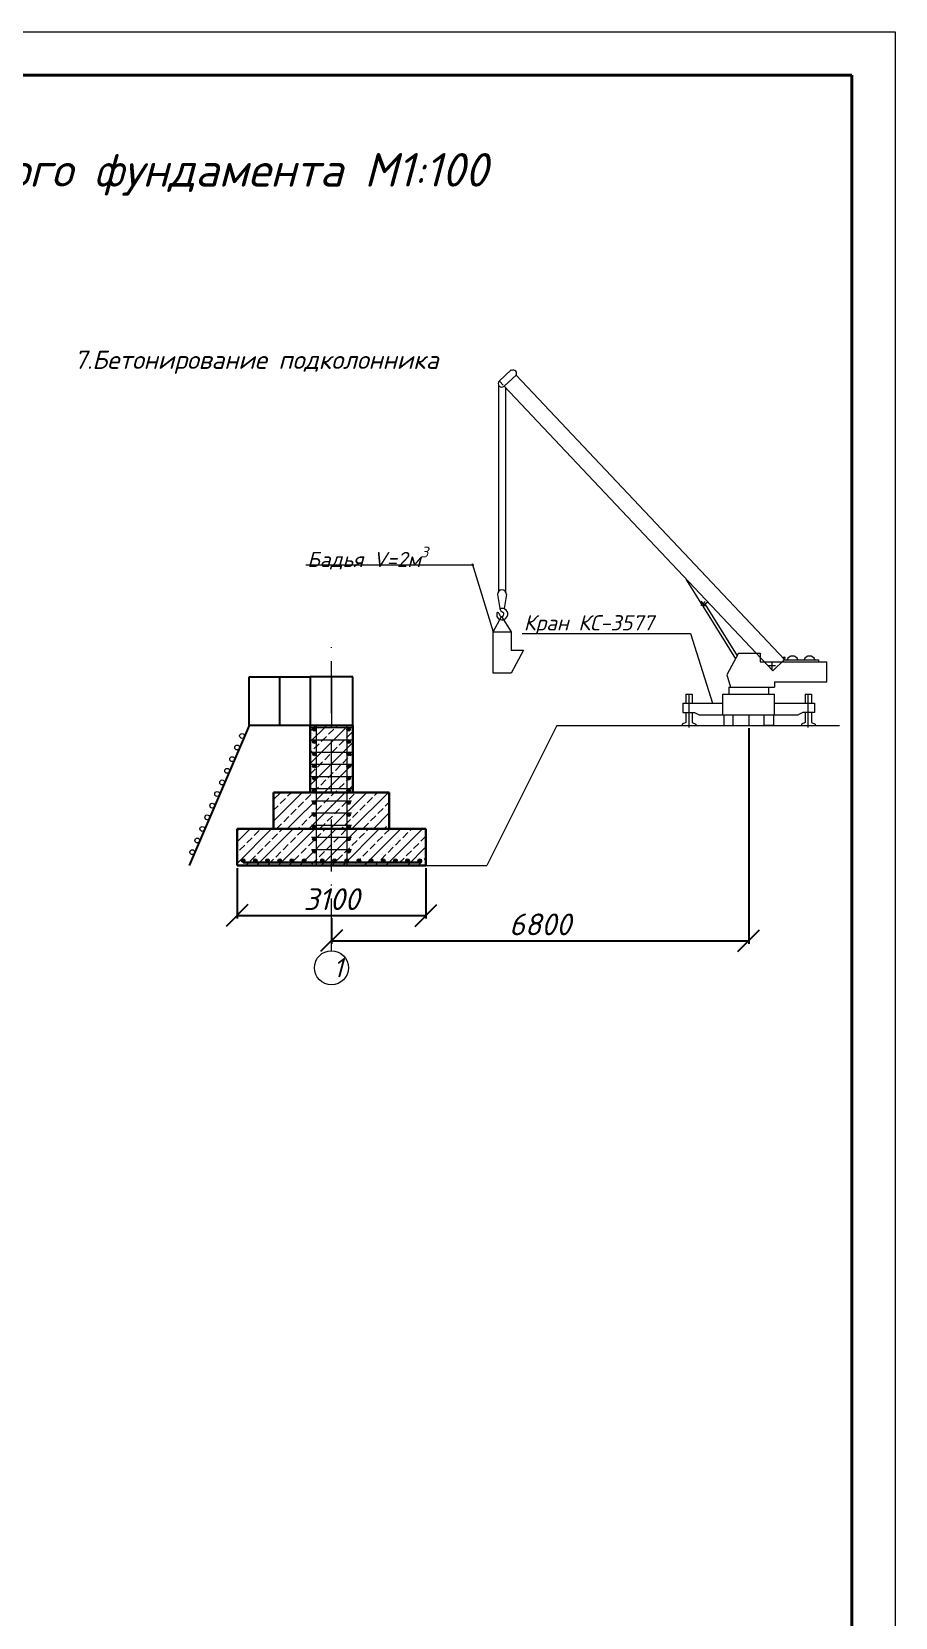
# Model space of a CAD drawing. Header units: millimetres. Extents: x 1422334 to 1587362, y 445536 to 446570.
# Drawn here: x 1586286.6 to 1586385.8, y 446387.5 to 446569.7 of the extents above; entities that cross this region are included whole.
import ezdxf

# ---------------------------------------------------------------- set-up
doc = ezdxf.new("R2010")
doc.units = ezdxf.units.MM
doc.header["$LTSCALE"] = 50
doc.linetypes.add('ACAD_ISO10W100', pattern=[18, 12, -3, 0, -3])
doc.layers.get('0').update_dxf_attribs({"lineweight": 13})
for name, color, linetype, lineweight in [('Risunochki', 7, 'Continuous', 13), ('text', 7, 'Continuous', 13), ('оси траншей размеры', 7, 'Continuous', 13), ('Слой 0.13', 7, 'Continuous', 9), ('экскаватор', 7, 'Continuous', 13)]:
    doc.layers.add(name, color=color, linetype=linetype, lineweight=lineweight)
doc.styles.get("Standard").update_dxf_attribs({"font": 'isocpeui.ttf'})
doc.dimstyles.new('200', dxfattribs={"dimtxt": 2.5, "dimasz": 2.5, "dimexe": 0.3445, "dimexo": 0.3, "dimtad": 1, "dimlfac": 500, "dimtxsty": 'Standard', "dimblk": 'OBLIQUE', "dimcen": 2.5, "dimadec": 0, "dimazin": 0, "dimtfac": 1, "dimtmove": 0, "dimatfit": 3, "dimfxl": 1, "dimarcsym": 0})

# ---------------------------------------------------------------- blocks, each defined once
blk = doc.blocks.new('_Oblique')
at = {"color": 0, "linetype": 'ByBlock', "lineweight": -2}
blk.add_line((-0.5, -0.5), (0.5, 0.5), dxfattribs=at)
blk = doc.blocks.new('*D2198')
at = {"layer": 'Defpoints', "color": 0, "ltscale": 10000, "transparency": 16777216}
for p in [(1586310.19, 446473.88), (1586331.89, 446473.88), (1586331.89, 446468.13)]:
    blk.add_point(p, dxfattribs=at)
at = {"layer": 'Risunochki', "color": 0, "lineweight": -2, "ltscale": 10000, "transparency": 16777216}
for p, q in [((1586310.19, 446473.58), (1586310.19, 446467.79)), ((1586331.89, 446473.58), (1586331.89, 446467.79)), ((1586310.19, 446468.13), (1586331.89, 446468.13))]:
    blk.add_line(p, q, dxfattribs=at)
at = {"layer": 'Risunochki', "color": 0, "lineweight": -2, "ltscale": 10000, "transparency": 16777216, "xscale": 2.5, "yscale": 2.5, "zscale": 2.5, "rotation": 180}
blk.add_blockref('_Oblique', (1586310.19, 446468.13), dxfattribs=at)
at = {"layer": 'Risunochki', "color": 0, "lineweight": -2, "ltscale": 10000, "transparency": 16777216, "xscale": 2.5, "yscale": 2.5, "zscale": 2.5}
blk.add_blockref('_Oblique', (1586331.89, 446468.13), dxfattribs=at)
at = {"layer": 'Risunochki', "color": 0, "ltscale": 10000, "transparency": 16777216, "insert": (1586321.04, 446470.01), "char_height": 2.5, "attachment_point": 5}
blk.add_mtext('3100', dxfattribs=at)
blk = doc.blocks.new('*D2199')
at = {"layer": 'Defpoints', "color": 0, "ltscale": 10000, "transparency": 16777216}
for p in [(1586368.99, 446489.98), (1586321.04, 446468.13), (1586368.99, 446465.23)]:
    blk.add_point(p, dxfattribs=at)
at = {"layer": 'Risunochki', "color": 0, "lineweight": -2, "ltscale": 10000, "transparency": 16777216}
for p, q in [((1586368.99, 446489.68), (1586368.99, 446464.89)), ((1586321.04, 446467.83), (1586321.04, 446464.89)), ((1586321.04, 446465.23), (1586368.99, 446465.23))]:
    blk.add_line(p, q, dxfattribs=at)
at = {"layer": 'Risunochki', "color": 0, "lineweight": -2, "ltscale": 10000, "transparency": 16777216, "xscale": 2.5, "yscale": 2.5, "zscale": 2.5, "rotation": 180}
blk.add_blockref('_Oblique', (1586321.04, 446465.23), dxfattribs=at)
at = {"layer": 'Risunochki', "color": 0, "lineweight": -2, "ltscale": 10000, "transparency": 16777216, "xscale": 2.5, "yscale": 2.5, "zscale": 2.5}
blk.add_blockref('_Oblique', (1586368.99, 446465.23), dxfattribs=at)
at = {"layer": 'Risunochki', "color": 0, "ltscale": 10000, "transparency": 16777216, "insert": (1586345.01, 446467.11), "char_height": 2.5, "attachment_point": 5}
blk.add_mtext('6800', dxfattribs=at)

msp = doc.modelspace()

# ---------------------------------------------------------------- hatches: boundary and pattern name
at = {"layer": 'Risunochki', "ltscale": 10000}
h = msp.add_hatch(dxfattribs=at)
h.set_pattern_fill('JIS_STN_2.5', color=250, scale=0.7)
h.set_pattern_definition([(45, (1586247.7426, 446439.5093), (-1.237437, 1.237437), []), (45, (1586248.9781, 446439.5093), (-1.237437, 1.237437), [0.84, -0.35])])
h.paths.add_polyline_path([(1586318.585472, 446482.281293), (1586318.585472, 446489.981293), (1586323.485472, 446489.981293), (1586323.485472, 446482.281293)])
h = msp.add_hatch(color=250, dxfattribs=at)
h.dxf.hatch_style = 1
h.paths.add_polyline_path([(1586318.865472, 446489.511605, 1), (1586319.285472, 446489.511605, 1)])
h = msp.add_hatch(color=250, dxfattribs=at)
h.dxf.hatch_style = 1
h.paths.add_polyline_path([(1586322.785472, 446489.511605, 1), (1586323.205472, 446489.511605, 1)])
h = msp.add_hatch(color=250, dxfattribs=at)
h.dxf.hatch_style = 1
h.paths.add_polyline_path([(1586318.865472, 446488.111605, 1), (1586319.285472, 446488.111605, 1)])
h = msp.add_hatch(color=250, dxfattribs=at)
h.dxf.hatch_style = 1
h.paths.add_polyline_path([(1586322.785472, 446488.111605, 1), (1586323.205472, 446488.111605, 1)])
h = msp.add_hatch(color=250, dxfattribs=at)
h.dxf.hatch_style = 1
h.paths.add_polyline_path([(1586318.865472, 446486.711605, 1), (1586319.285472, 446486.711605, 1)])
h = msp.add_hatch(color=250, dxfattribs=at)
h.dxf.hatch_style = 1
h.paths.add_polyline_path([(1586318.865472, 446485.311605, 1), (1586319.285472, 446485.311605, 1)])
h = msp.add_hatch(color=250, dxfattribs=at)
h.dxf.hatch_style = 1
h.paths.add_polyline_path([(1586322.785472, 446486.711605, 1), (1586323.205472, 446486.711605, 1)])
h = msp.add_hatch(color=250, dxfattribs=at)
h.dxf.hatch_style = 1
h.paths.add_polyline_path([(1586322.785472, 446485.311605, 1), (1586323.205472, 446485.311605, 1)])
h = msp.add_hatch(color=250, dxfattribs=at)
h.dxf.hatch_style = 1
h.paths.add_polyline_path([(1586318.865472, 446483.911605, 1), (1586319.285472, 446483.911605, 1)])
h = msp.add_hatch(color=250, dxfattribs=at)
h.dxf.hatch_style = 1
h.paths.add_polyline_path([(1586322.785472, 446483.911605, 1), (1586323.205472, 446483.911605, 1)])
h = msp.add_hatch(dxfattribs=at)
h.set_pattern_fill('JIS_STN_2.5', color=250, scale=0.7)
h.set_pattern_definition([(45, (1586297.7249, 446360.8593), (-1.237437, 1.237437), []), (45, (1586298.9604, 446360.8593), (-1.237437, 1.237437), [0.84, -0.35])])
h.paths.add_polyline_path([(1586314.385472, 446482.281293), (1586327.685472, 446482.281293), (1586327.685472, 446478.081293), (1586314.385472, 446478.081293)])
h = msp.add_hatch(color=250, dxfattribs=at)
h.dxf.hatch_style = 1
h.paths.add_polyline_path([(1586318.865472, 446482.511605, 1), (1586319.285472, 446482.511605, 1)])
h = msp.add_hatch(color=250, dxfattribs=at)
h.dxf.hatch_style = 1
h.paths.add_polyline_path([(1586322.785472, 446482.511605, 1), (1586323.205472, 446482.511605, 1)])
h = msp.add_hatch(color=250, dxfattribs=at)
h.dxf.hatch_style = 1
h.paths.add_polyline_path([(1586318.865472, 446481.111605, 1), (1586319.285472, 446481.111605, 1)])
h = msp.add_hatch(color=250, dxfattribs=at)
h.dxf.hatch_style = 1
h.paths.add_polyline_path([(1586322.785472, 446481.111605, 1), (1586323.205472, 446481.111605, 1)])
h = msp.add_hatch(color=250, dxfattribs=at)
h.dxf.hatch_style = 1
h.paths.add_polyline_path([(1586318.865472, 446479.711605, 1), (1586319.285472, 446479.711605, 1)])
h = msp.add_hatch(color=250, dxfattribs=at)
h.dxf.hatch_style = 1
h.paths.add_polyline_path([(1586318.865472, 446478.311605, 1), (1586319.285472, 446478.311605, 1)])
h = msp.add_hatch(color=250, dxfattribs=at)
h.dxf.hatch_style = 1
h.paths.add_polyline_path([(1586322.785472, 446479.711605, 1), (1586323.205472, 446479.711605, 1)])
h = msp.add_hatch(color=250, dxfattribs=at)
h.dxf.hatch_style = 1
h.paths.add_polyline_path([(1586322.785472, 446478.311605, 1), (1586323.205472, 446478.311605, 1)])
at = {"layer": 'Risunochki', "lineweight": 20, "ltscale": 10000}
h = msp.add_hatch(dxfattribs=at)
h.set_pattern_fill('JIS_STN_2.5', color=250, scale=0.7)
h.set_pattern_definition([(45, (476284.656, 134607.7323), (-1.237436867, 1.237436867), []), (45, (476285.8915, 134607.7323), (-1.237436867, 1.237436867), [0.84, -0.35])])
h.paths.add_polyline_path([(1586310.185472, 446478.081293), (1586310.185472, 446473.881293), (1586331.885472, 446473.881293), (1586331.885472, 446478.081293)])
at = {"layer": 'Risunochki', "ltscale": 10000}
h = msp.add_hatch(color=250, dxfattribs=at)
h.dxf.hatch_style = 1
h.paths.add_polyline_path([(1586318.865472, 446476.911605, 1), (1586319.285472, 446476.911605, 1)])
h = msp.add_hatch(color=250, dxfattribs=at)
h.dxf.hatch_style = 1
h.paths.add_polyline_path([(1586322.785472, 446476.911605, 1), (1586323.205472, 446476.911605, 1)])
h = msp.add_hatch(color=250, dxfattribs=at)
h.dxf.hatch_style = 1
h.paths.add_polyline_path([(1586310.675472, 446474.441293, 1), (1586311.095472, 446474.441293, 1)])
h = msp.add_hatch(color=250, dxfattribs=at)
h.dxf.hatch_style = 1
h.paths.add_polyline_path([(1586312.075472, 446474.441293, 1), (1586312.495472, 446474.441293, 1)])
h = msp.add_hatch(color=250, dxfattribs=at)
h.dxf.hatch_style = 1
h.paths.add_polyline_path([(1586313.475472, 446474.441293, 1), (1586313.895472, 446474.441293, 1)])
h = msp.add_hatch(color=250, dxfattribs=at)
h.dxf.hatch_style = 1
h.paths.add_polyline_path([(1586314.875472, 446474.441293, 1), (1586315.295472, 446474.441293, 1)])
h = msp.add_hatch(color=250, dxfattribs=at)
h.dxf.hatch_style = 1
h.paths.add_polyline_path([(1586316.275472, 446474.441293, 1), (1586316.695472, 446474.441293, 1)])
h = msp.add_hatch(color=250, dxfattribs=at)
h.dxf.hatch_style = 1
h.paths.add_polyline_path([(1586317.675472, 446474.441293, 1), (1586318.095472, 446474.441293, 1)])
h = msp.add_hatch(color=250, dxfattribs=at)
h.dxf.hatch_style = 1
h.paths.add_polyline_path([(1586318.865472, 446475.511605, 1), (1586319.285472, 446475.511605, 1)])
h = msp.add_hatch(color=250, dxfattribs=at)
h.dxf.hatch_style = 1
h.paths.add_polyline_path([(1586319.775472, 446474.441293, 1), (1586320.195472, 446474.441293, 1)])
h = msp.add_hatch(color=250, dxfattribs=at)
h.dxf.hatch_style = 1
h.paths.add_polyline_path([(1586321.175472, 446474.441293, 1), (1586321.595472, 446474.441293, 1)])
h = msp.add_hatch(color=250, dxfattribs=at)
h.dxf.hatch_style = 1
h.paths.add_polyline_path([(1586322.575472, 446474.441293, 1), (1586322.995472, 446474.441293, 1)])
h = msp.add_hatch(color=250, dxfattribs=at)
h.dxf.hatch_style = 1
h.paths.add_polyline_path([(1586322.785472, 446475.511605, 1), (1586323.205472, 446475.511605, 1)])
h = msp.add_hatch(color=250, dxfattribs=at)
h.dxf.hatch_style = 1
h.paths.add_polyline_path([(1586323.975472, 446474.441293, 1), (1586324.395472, 446474.441293, 1)])
h = msp.add_hatch(color=250, dxfattribs=at)
h.dxf.hatch_style = 1
h.paths.add_polyline_path([(1586325.375472, 446474.441293, 1), (1586325.795472, 446474.441293, 1)])
h = msp.add_hatch(color=250, dxfattribs=at)
h.dxf.hatch_style = 1
h.paths.add_polyline_path([(1586326.775472, 446474.441293, 1), (1586327.195472, 446474.441293, 1)])
h = msp.add_hatch(color=250, dxfattribs=at)
h.dxf.hatch_style = 1
h.paths.add_polyline_path([(1586328.175472, 446474.441293, 1), (1586328.595472, 446474.441293, 1)])
h = msp.add_hatch(color=250, dxfattribs=at)
h.dxf.hatch_style = 1
h.paths.add_polyline_path([(1586329.575472, 446474.441293, 1), (1586329.995472, 446474.441293, 1)])
h = msp.add_hatch(color=250, dxfattribs=at)
h.dxf.hatch_style = 1
h.paths.add_polyline_path([(1586330.975472, 446474.441293, 1), (1586331.395472, 446474.441293, 1)])

# ---------------------------------------------------------------- linework, layer by layer
for p, q in [((1586340.317526, 446529.548662, 8264.642599), (1586341.692881, 446530.846372, 8264.642599)), ((1586340.787914, 446529.087138, 8264.642599), (1586340.403219, 446529.49485, 8264.642599)), ((1586340.878128, 446528.954517, 8264.642599), (1586342.252801, 446530.251581, 8264.642599)), ((1586341.692881, 446530.846372, 8264.642599), (1586341.778623, 446530.755499, 8264.642599)), ((1586342.253484, 446530.252226, 8264.642599), (1586373.11924, 446497.539658, 8264.642599)), ((1586340.227035, 446529.142773, 8264.642599), (1586340.227035, 446505.370877, 8264.642599)), ((1586340.878811, 446528.955162, 8264.642599), (1586371.744568, 446496.242594, 8264.642599)), ((1586341.043909, 446528.780186, 8264.642599), (1586341.043909, 446505.370877, 8264.642599)), ((1586361.782867, 446506.80034, 8264.642599), (1586363.67819, 446503.738618, 8264.642599)), ((1586340.103909, 446505.030674, 8264.642599), (1586340.375597, 446503.435987, 8264.642599)), ((1586341.167034, 446505.030674, 8264.642599), (1586340.895347, 446503.435987, 8264.642599)), ((1586363.475471, 446504.246542, 8264.642599), (1586363.989527, 446503.701729, 8264.642599)), ((1586363.488217, 446503.751692, 8264.642599), (1586363.978335, 446504.21414, 8264.642599)), ((1586364.305393, 446504.126881, 8264.642599), (1586363.67819, 446503.738618, 8264.642599)), ((1586363.98979, 446503.87462, 8264.642599), (1586363.703651, 446503.697489, 8264.642599)), ((1586363.703651, 446503.697489, 8264.642599), (1586367.462556, 446497.625321, 8264.642599)), ((1586363.98979, 446503.87462, 8264.642599), (1586367.647784, 446497.965465, 8264.642599)), ((1586339.603747, 446500.746946, 8264.642599), (1586340.592911, 446502.512572, 8264.642599)), ((1586340.895347, 446503.435987, 8264.642599), (1586340.375597, 446503.435987, 8264.642599)), ((1586340.592911, 446502.512572, 8264.642599), (1586341.703747, 446500.746946, 8264.642599)), ((1586339.603747, 446500.746946, 8264.642599), (1586341.703747, 446500.746946, 8264.642599)), ((1586339.603747, 446496.002435, 8264.642599), (1586339.603747, 446500.746946, 8264.642599)), ((1586341.703747, 446500.746946, 8264.642599), (1586341.703747, 446498.646946, 8264.642599)), ((1586362.287973, 446500.552461, 8264.642599), (1586364.837837, 446492.523338, 8264.642599)), ((1586341.703747, 446498.646946, 8264.642599), (1586343.103747, 446498.646946, 8264.642599)), ((1586343.103747, 446498.646946, 8264.642599), (1586341.703747, 446496.002435, 8264.642599)), ((1586367.818287, 446498.278568, 8264.642599), (1586366.469117, 446495.801019, 8264.642599)), ((1586367.818287, 446498.278568, 8264.642599), (1586370.295132, 446498.278568, 8264.642599)), ((1586370.295132, 446498.278568, 8264.642599), (1586370.295132, 446497.298461, 8264.642599)), ((1586370.295132, 446497.298461, 8264.642599), (1586377.962972, 446497.298461, 8264.642599)), ((1586371.254498, 446496.863177, 8264.642599), (1586372.076231, 446496.863177, 8264.642599)), ((1586371.678722, 446496.380673, 8264.642599), (1586371.678722, 446497.298461, 8264.642599)), ((1586373.11924, 446497.539658, 8264.642599), (1586371.744568, 446496.242594, 8264.642599)), ((1586372.915551, 446497.739706, 8264.642599), (1586373.051512, 446497.867992, 8264.642599)), ((1586372.985607, 446497.50978, 8264.642599), (1586376.993939, 446497.50978, 8264.642599)), ((1586372.985607, 446497.296147, 8264.642599), (1586372.985607, 446497.50978, 8264.642599)), ((1586373.051512, 446497.867992, 8264.642599), (1586373.198223, 446497.712502, 8264.642599)), ((1586373.198223, 446497.712502, 8264.642599), (1586373.062262, 446497.584217, 8264.642599)), ((1586376.993939, 446497.50978, 8264.642599), (1586376.993939, 446497.296147, 8264.642599)), ((1586377.962972, 446494.979841, 8264.642599), (1586377.962972, 446497.298461, 8264.642599)), ((1586321.035472, 446495.581293, 8264.642599), (1586321.035472, 446489.981293, 8264.642599)), ((1586341.703747, 446496.002435, 8264.642599), (1586339.603747, 446496.002435, 8264.642599)), ((1586366.469117, 446495.801019, 8264.642599), (1586366.904151, 446494.358927, 8264.642599)), ((1586371.938597, 446494.979841, 8264.642599), (1586371.938597, 446494.358927, 8264.642599)), ((1586371.938597, 446494.979841, 8264.642599), (1586377.962972, 446494.979841, 8264.642599)), ((1586361.757604, 446493.555677, 8264.642599), (1586361.757604, 446492.523338, 8264.642599)), ((1586361.757604, 446493.555677, 8264.642599), (1586362.510839, 446493.555677, 8264.642599)), ((1586362.134222, 446489.735024, 8264.642599), (1586362.134222, 446493.555677, 8264.642599)), ((1586362.510839, 446493.555677, 8264.642599), (1586362.510839, 446492.523338, 8264.642599)), ((1586366.032347, 446493.555677, 8264.642599), (1586371.938597, 446493.555677, 8264.642599)), ((1586366.032347, 446491.193177, 8264.642599), (1586366.032347, 446493.555677, 8264.642599)), ((1586366.717472, 446494.358927, 8264.642599), (1586371.938597, 446494.358927, 8264.642599)), ((1586366.717472, 446494.358927, 8264.642599), (1586366.717472, 446493.555677, 8264.642599)), ((1586371.253472, 446494.358927, 8264.642599), (1586371.253472, 446493.555677, 8264.642599)), ((1586371.938597, 446491.193177, 8264.642599), (1586371.938597, 446493.555677, 8264.642599)), ((1586375.460104, 446493.555677, 8264.642599), (1586376.213339, 446493.555677, 8264.642599)), ((1586375.460104, 446493.555677, 8264.642599), (1586375.460104, 446492.523338, 8264.642599)), ((1586375.836722, 446489.735024, 8264.642599), (1586375.836722, 446493.555677, 8264.642599)), ((1586376.213339, 446493.555677, 8264.642599), (1586376.213339, 446492.523338, 8264.642599)), ((1586361.4342, 446492.523338, 8264.642599), (1586361.4342, 446491.467207, 8264.642599)), ((1586361.4342, 446492.523338, 8264.642599), (1586366.032347, 446492.523338, 8264.642599)), ((1586361.4342, 446491.467207, 8264.642599), (1586362.755255, 446491.467207, 8264.642599)), ((1586361.757604, 446491.467207, 8264.642599), (1586361.757604, 446490.300738, 8264.642599)), ((1586362.510839, 446491.467207, 8264.642599), (1586362.510839, 446490.300738, 8264.642599)), ((1586362.755255, 446491.467207, 8264.642599), (1586363.303683, 446491.193177, 8264.642599)), ((1586363.303683, 446491.193177, 8264.642599), (1586374.667261, 446491.193177, 8264.642599)), ((1586366.147805, 446491.193177, 8264.642599), (1586366.147805, 446489.981293, 8264.642599)), ((1586367.190839, 446489.981293, 8264.642599), (1586367.190839, 446491.193177, 8264.642599)), ((1586368.985472, 446491.193177, 8264.642599), (1586368.985472, 446489.981293, 8264.642599)), ((1586370.780104, 446489.981293, 8264.642599), (1586370.780104, 446491.193177, 8264.642599)), ((1586371.823139, 446491.193177, 8264.642599), (1586371.823139, 446489.981293, 8264.642599)), ((1586371.938597, 446492.523338, 8264.642599), (1586376.536744, 446492.523338, 8264.642599)), ((1586375.215689, 446491.467207, 8264.642599), (1586374.667261, 446491.193177, 8264.642599)), ((1586376.536744, 446491.467207, 8264.642599), (1586375.215689, 446491.467207, 8264.642599)), ((1586375.460104, 446491.467207, 8264.642599), (1586375.460104, 446490.300738, 8264.642599)), ((1586376.213339, 446491.467207, 8264.642599), (1586376.213339, 446490.300738, 8264.642599)), ((1586376.536744, 446492.523338, 8264.642599), (1586376.536744, 446491.467207, 8264.642599)), ((1586318.725472, 446489.721605, 8264.642599), (1586323.345472, 446489.721605, 8264.642599)), ((1586319.285472, 446489.981293, 8264.642599), (1586319.285472, 446473.881293, 8264.642599)), ((1586322.785472, 446489.981293, 8264.642599), (1586322.785472, 446473.881293, 8264.642599)), ((1586346.935472, 446489.981293, 8264.642599), (1586338.885472, 446473.881293, 8264.642599)), ((1586346.935472, 446489.981293, 8264.642599), (1586379.427179, 446489.981293, 8264.642599)), ((1586361.757604, 446490.300738, 8264.642599), (1586361.346632, 446490.118208, 8264.642599)), ((1586361.346632, 446490.118208, 8264.642599), (1586361.346632, 446489.918165, 8264.642599)), ((1586362.921811, 446489.918165, 8264.642599), (1586361.346632, 446489.918165, 8264.642599)), ((1586362.510839, 446490.300738, 8264.642599), (1586362.921811, 446490.118208, 8264.642599)), ((1586362.921811, 446490.118208, 8264.642599), (1586362.921811, 446489.918165, 8264.642599)), ((1586366.147805, 446489.981293, 8264.642599), (1586367.190839, 446489.981293, 8264.642599)), ((1586371.823139, 446489.981293, 8264.642599), (1586370.780104, 446489.981293, 8264.642599)), ((1586375.460104, 446490.300738, 8264.642599), (1586375.049132, 446490.118208, 8264.642599)), ((1586375.049132, 446490.118208, 8264.642599), (1586375.049132, 446489.918165, 8264.642599)), ((1586376.624311, 446489.918165, 8264.642599), (1586375.049132, 446489.918165, 8264.642599)), ((1586376.213339, 446490.300738, 8264.642599), (1586376.624311, 446490.118208, 8264.642599)), ((1586376.624311, 446490.118208, 8264.642599), (1586376.624311, 446489.918165, 8264.642599)), ((1586318.725472, 446488.321605, 8264.642599), (1586323.345472, 446488.321605, 8264.642599)), ((1586318.725472, 446486.921605, 8264.642599), (1586323.345472, 446486.921605, 8264.642599)), ((1586318.725472, 446485.521605, 8264.642599), (1586323.345472, 446485.521605, 8264.642599)), ((1586318.725472, 446484.121605, 8264.642599), (1586323.345472, 446484.121605, 8264.642599)), ((1586314.385472, 446482.281293, 8264.642599), (1586318.585472, 446482.281293, 8264.642599)), ((1586318.585472, 446482.281293, 8264.642599), (1586323.485472, 446482.281293, 8264.642599)), ((1586318.725472, 446482.721605, 8264.642599), (1586323.345472, 446482.721605, 8264.642599)), ((1586327.685472, 446482.281293, 8264.642599), (1586323.485472, 446482.281293, 8264.642599)), ((1586318.725472, 446481.321605, 8264.642599), (1586323.345472, 446481.321605, 8264.642599)), ((1586318.725472, 446479.921605, 8264.642599), (1586323.345472, 446479.921605, 8264.642599)), ((1586318.725472, 446478.521605, 8264.642599), (1586323.345472, 446478.521605, 8264.642599)), ((1586314.385472, 446478.081293, 8264.642599), (1586327.685472, 446478.081293, 8264.642599)), ((1586318.725472, 446477.121605, 8264.642599), (1586323.345472, 446477.121605, 8264.642599)), ((1586318.725472, 446475.721605, 8264.642599), (1586323.345472, 446475.721605, 8264.642599)), ((1586331.885472, 446473.881293, 8264.642599), (1586338.885472, 446473.881293, 8264.642599))]:
    msp.add_line(p, q, dxfattribs=at)
at = {"layer": 'Risunochki', "linetype": 'ACAD_ISO10W100', "ltscale": 0.01}
msp.add_line((1586321.035472, 446464.081293, 8264.642599), (1586321.035472, 446499.081293, 8264.642599), dxfattribs=at)
at = {"layer": 'Risunochki', "lineweight": 25, "ltscale": 10000}
for p, q in [((1586311.585472, 446489.981293, 8264.642599), (1586311.585472, 446495.581293, 8264.642599)), ((1586311.585472, 446495.581293, 8264.642599), (1586318.585472, 446495.581293, 8264.642599)), ((1586315.085472, 446489.981293, 8264.642599), (1586315.085472, 446495.581293, 8264.642599)), ((1586323.485472, 446495.581293, 8264.642599), (1586318.585472, 446495.581293, 8264.642599)), ((1586318.585472, 446495.581293, 8264.642599), (1586318.585472, 446489.981293, 8264.642599)), ((1586323.485472, 446489.981293, 8264.642599), (1586323.485472, 446495.581293, 8264.642599)), ((1586311.585472, 446489.981293, 8264.642599), (1586304.698446, 446473.881293, 8264.642599)), ((1586318.585472, 446489.981293, 8264.642599), (1586311.585472, 446489.981293, 8264.642599))]:
    msp.add_line(p, q, dxfattribs=at)
at = {"layer": 'Risunochki', "lineweight": 30, "ltscale": 10000}
for p, q in [((1586318.585472, 446482.281293, 8264.642599), (1586318.585472, 446489.981293, 8264.642599)), ((1586323.485472, 446489.981293, 8264.642599), (1586318.585472, 446489.981293, 8264.642599)), ((1586323.485472, 446482.281293, 8264.642599), (1586323.485472, 446489.981293, 8264.642599)), ((1586314.385472, 446478.081293, 8264.642599), (1586314.385472, 446482.281293, 8264.642599)), ((1586314.385472, 446482.281293, 8264.642599), (1586327.685472, 446482.281293, 8264.642599)), ((1586327.685472, 446478.081293, 8264.642599), (1586327.685472, 446482.281293, 8264.642599)), ((1586331.885472, 446478.081293, 8264.642599), (1586310.185472, 446478.081293, 8264.642599)), ((1586310.185472, 446478.081293, 8264.642599), (1586310.185472, 446473.881293, 8264.642599)), ((1586331.885472, 446473.881293, 8264.642599), (1586331.885472, 446478.081293, 8264.642599)), ((1586310.185472, 446473.881293, 8264.642599), (1586331.885472, 446473.881293, 8264.642599)), ((1586310.885472, 446474.231293, 8264.642599), (1586331.185472, 446474.231293, 8264.642599))]:
    msp.add_line(p, q, dxfattribs=at)
at = {"layer": 'Risunochki', "ltscale": 10000}
for centre, radius in [((1586319.075472, 446489.511605, 8264.642599), 0.21), ((1586322.995472, 446489.511605, 8264.642599), 0.21), ((1586310.192229, 446487.434859, 8264.642599), 0.28), ((1586310.763761, 446488.770946, 8264.642599), 0.28), ((1586319.075472, 446488.111605, 8264.642599), 0.21), ((1586322.995472, 446488.111605, 8264.642599), 0.21), ((1586309.620697, 446486.098772, 8264.642599), 0.28), ((1586319.075472, 446486.711605, 8264.642599), 0.21), ((1586319.075472, 446485.311605, 8264.642599), 0.21), ((1586322.995472, 446486.711605, 8264.642599), 0.21), ((1586322.995472, 446485.311605, 8264.642599), 0.21), ((1586308.477633, 446483.426598, 8264.642599), 0.28), ((1586309.049165, 446484.762685, 8264.642599), 0.28), ((1586319.075472, 446483.911605, 8264.642599), 0.21), ((1586322.995472, 446483.911605, 8264.642599), 0.21), ((1586307.906101, 446482.090511, 8264.642599), 0.28), ((1586319.075472, 446482.511605, 8264.642599), 0.21), ((1586322.995472, 446482.511605, 8264.642599), 0.21), ((1586307.334569, 446480.754424, 8264.642599), 0.28), ((1586319.075472, 446481.111605, 8264.642599), 0.21), ((1586322.995472, 446481.111605, 8264.642599), 0.21), ((1586306.191505, 446478.08225, 8264.642599), 0.28), ((1586306.763037, 446479.418337, 8264.642599), 0.28), ((1586319.075472, 446479.711605, 8264.642599), 0.21), ((1586319.075472, 446478.311605, 8264.642599), 0.21), ((1586322.995472, 446479.711605, 8264.642599), 0.21), ((1586322.995472, 446478.311605, 8264.642599), 0.21), ((1586305.619973, 446476.746163, 8264.642599), 0.28), ((1586319.075472, 446476.911605, 8264.642599), 0.21), ((1586322.995472, 446476.911605, 8264.642599), 0.21), ((1586305.048441, 446475.410076, 8264.642599), 0.28), ((1586310.885472, 446474.441293, 8264.642599), 0.21), ((1586312.285472, 446474.441293, 8264.642599), 0.21), ((1586313.685472, 446474.441293, 8264.642599), 0.21), ((1586315.085472, 446474.441293, 8264.642599), 0.21), ((1586316.485472, 446474.441293, 8264.642599), 0.21), ((1586317.885472, 446474.441293, 8264.642599), 0.21), ((1586319.075472, 446475.511605, 8264.642599), 0.21), ((1586319.985472, 446474.441293, 8264.642599), 0.21), ((1586321.385472, 446474.441293, 8264.642599), 0.21), ((1586322.785472, 446474.441293, 8264.642599), 0.21), ((1586322.995472, 446475.511605, 8264.642599), 0.21), ((1586324.185472, 446474.441293, 8264.642599), 0.21), ((1586325.585472, 446474.441293, 8264.642599), 0.21), ((1586326.985472, 446474.441293, 8264.642599), 0.21), ((1586328.385472, 446474.441293, 8264.642599), 0.21), ((1586329.785472, 446474.441293, 8264.642599), 0.21), ((1586331.185472, 446474.441293, 8264.642599), 0.21)]:
    msp.add_circle(centre, radius, dxfattribs=at)
for centre, radius, start, end in [((1586340.6163, 446529.26902, 8264.642599), 0.409226, 136.89439632, 309.77790525), ((1586341.970621, 446530.461111, 8264.642599), 0.351465, 323.40469052, 123.11209111), ((1586340.635472, 446505.030674, 8264.642599), 0.531563, 0, 180), ((1586340.65922, 446502.689707, 8264.642599), 0.635455, 166.38038038, 209.09965873), ((1586340.154792, 446502.850544, 8264.642599), 0.113711, 46.32230179, 185.65413008), ((1586340.635472, 446502.774487, 8264.642599), 0.6615, 216.53718028, 60.5575608), ((1586337.540322, 446501.325553, 8264.642599), 3.136149, 23.53209812, 30.8295138), ((1586340.852648, 446503.479592, 8264.642599), 0.47904, 185.22270672, 257.33336245), ((1586340.592911, 446502.786339, 8264.642599), 0.273767, 229.64973749, 55.59370361), ((1586340.969563, 446503.425039, 8264.642599), 0.075019, 171.60893235, 263.162574), ((1586374.027773, 446497.296147, 8264.642599), 0.6615, 18.84157177, 161.15842823), ((1586375.978493, 446497.296147, 8264.642599), 0.6615, 18.84157177, 161.15842823)]:
    msp.add_arc(centre, radius, start, end, dxfattribs=at)
at = {"layer": 'оси траншей размеры', "ltscale": 10000}
msp.add_circle((1586321.035472, 446462.121293, 8264.642599), 1.96, dxfattribs=at)
at = {"layer": 'Слой 0.13', "ltscale": 10000}
for p, q in [((1585544.836202, 446569.713928), (1586385.836202, 446569.713928)), ((1586385.836202, 446569.713928), (1586385.836202, 445975.713928))]:
    msp.add_line(p, q, dxfattribs=at)
at = {"layer": 'Слой 0.13', "lineweight": 40, "ltscale": 10000}
for p, q in [((1585564.836202, 446564.713928), (1586380.836202, 446564.713928)), ((1586380.836202, 446564.713928), (1586380.836202, 445980.713928))]:
    msp.add_line(p, q, dxfattribs=at)
at = {"layer": 'экскаватор', "ltscale": 10000}
for p, q in [((1586318.074791, 446508.420939, 8264.642599), (1586337.392535, 446508.420939, 8264.642599)), ((1586337.225261, 446508.597189, 8264.642599), (1586339.603747, 446500.746946, 8264.642599)), ((1586342.97023, 446500.552461, 8264.642599), (1586362.287973, 446500.552461, 8264.642599))]:
    msp.add_line(p, q, dxfattribs=at)

# ---------------------------------------------------------------- texts
at = {"layer": 'text', "ltscale": 10000, "attachment_point": 1}
for s, width, insert, char_height in [('Последовательность устройства монолитного фундамента М1:100', 250.17256719, (1586182.358207, 446555.76286, 2479.39278), 3.85), ('7.Бетонирование подколонника', 86.82786249, (1586291.449766, 446533.055149, 8264.642599), 2.1)]:
    msp.add_mtext_dynamic_manual_height_columns(s, width=width, gutter_width=25, heights=[0], dxfattribs=dict(at, insert=insert, char_height=char_height))
at = {"layer": 'оси траншей размеры', "ltscale": 10000, "insert": (1586319.79279, 446463.239479, 8264.642599), "char_height": 2.205, "attachment_point": 1}
msp.add_mtext_dynamic_manual_height_columns('\\pi1.45306;1', width=3.70625839, gutter_width=25, heights=[0], dxfattribs=at)
at = {"layer": 'экскаватор', "ltscale": 10000, "char_height": 1.75, "attachment_point": 1}
for s, insert in [('\\A1;Бадья V=2м{\\H0.7x;\\S3^ ;} ', (1586318.242065, 446510.519689, 8264.642599)), ('Кран КС-3577', (1586343.137504, 446502.651211, 8264.642599))]:
    msp.add_mtext_dynamic_manual_height_columns(s, width=36.14384941, gutter_width=25, heights=[0], dxfattribs=dict(at, insert=insert))

# ---------------------------------------------------------------- dimensions: what is measured, and where the dimension line sits
at = {"layer": 'Risunochki', "ltscale": 10000}
for base, p1, p2, picture, middle in [((1586368.985472, 446465.230687, 8264.642599), (1586321.035472, 446468.132529, 8264.642599), (1586368.985472, 446489.981293, 8264.642599), '*D2199', (1586345.010472, 446467.105687, 8264.642599)), ((1586331.885472, 446468.132529, 8264.642599), (1586310.185472, 446473.881293, 8264.642599), (1586331.885472, 446473.881293, 8264.642599), '*D2198', (1586321.035472, 446470.007529, 8264.642599))]:
    dim = msp.add_linear_dim(base=base, p1=p1, p2=p2, dimstyle='200', override={"dimlfac": 142, "dimrnd": 100}, dxfattribs=at)
    dim.commit()
    dim.dimension.update_dxf_attribs({"geometry": picture, "text_midpoint": middle})

doc.saveas('drawing.dxf')
